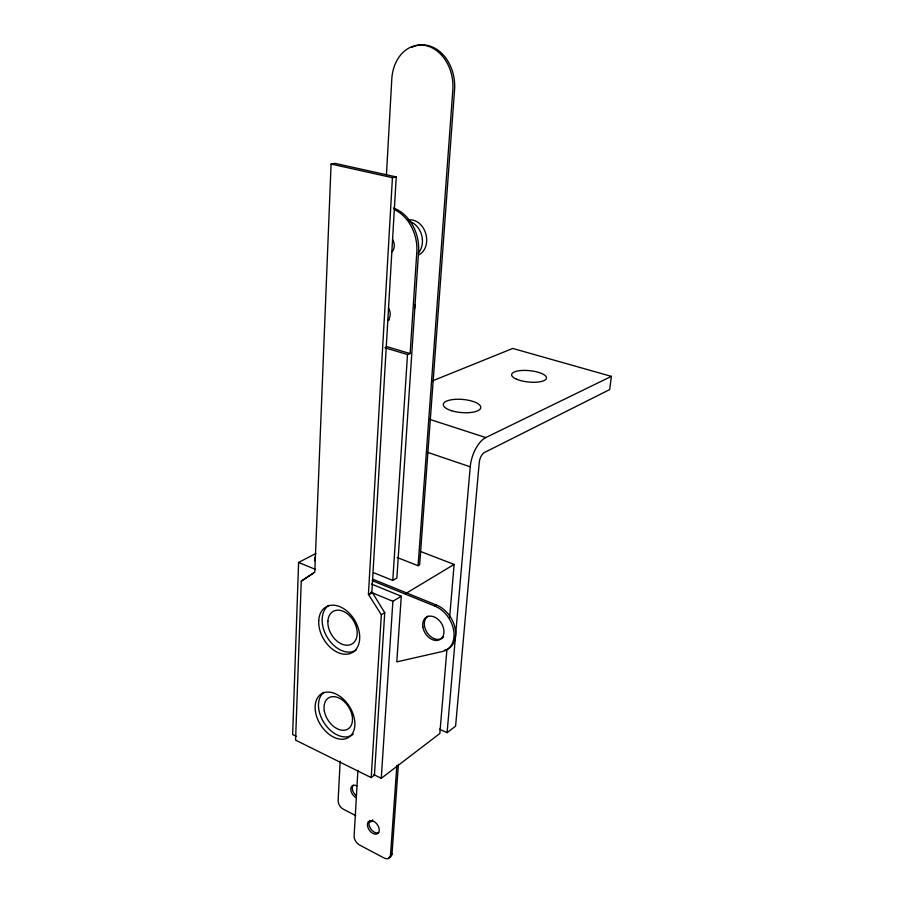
<?xml version="1.0" encoding="UTF-8"?>
<svg xmlns="http://www.w3.org/2000/svg" width="904" height="904" viewBox="0 0 904 904"><rect width="100%" height="100%" fill="white"/><g stroke="black" fill="none" stroke-linecap="round" stroke-linejoin="round"><path stroke-width="1.36" d="M315.88 553.508L298.602 562.435L292.636 734.534L296.433 736.41M396.246 176.924L335 163.375L331.09 164.042L314.773 572.175L301.258 581.136L295.574 740.127L371.205 777.621L374.448 775.169L384.731 612.72L372.403 592.583L368.425 594.357L392.438 177.659L396.246 176.924L371.849 592.357M314.547 560.842L314.694 557.271M340.164 761.202L338.141 800.56A7.187 4.622 55.9 0 0 343.373 809.227L355.735 815.611M386.437 174.856L391.794 79.089A39.188 30.499 83.4 0 1 424.835 45.392A39.188 30.499 83.4 0 1 452.836 89.937L418.077 565.701L397.138 557.508M357.894 770.355L354.119 836.008A7.481 4.78 54.9 0 0 359.555 845.025L384.143 858.032A7.594 4.882 54.1 0 0 390.505 855.161L392.008 853.884L398.393 764.343M371.205 777.621L381.341 614.776L368.425 594.357M373.375 572.616L392.777 580.424L407.512 354.537L410.111 353.588L416.823 251.911A37.561 28.894 75 0 0 394.212 209.502M373.668 774.558L381.262 778.31L392.89 601.273L401.274 596.233L396.788 661.864L442.7 651.434A25.335 18.385 57.9 0 0 453.684 630.382A25.335 18.385 57.9 0 0 435.039 606.177L372.245 580.662M390.505 855.161L396.845 765.53M446.915 649.66L439.819 733.517L381.262 778.31M449.627 617.522L454.124 564.412L420.19 551.361M447.096 732.692L470.238 466.826A24.193 11.662 -71.5 0 1 485.776 437.57L611.364 376.369L609.68 389.579L484.408 452.52A8.057 3.887 -71.5 0 0 479.278 462.215L455.593 726.149L447.096 732.692L439.468 729.189M418.371 253.109C426.722 243.052 421.614 224.813 408.868 221.209M313.439 573.147L301.258 581.136M435.039 606.177L436.666 605.138A25.301 18.374 57.8 0 1 455.288 629.308A25.301 18.374 57.8 0 1 444.305 650.338M381.341 614.776L384.731 612.72M405.32 593.792L454.124 564.412M392.777 580.424L396.856 578.051L418.586 251.436A37.493 28.871 75 0 0 393.443 208.056M418.077 565.701L419.637 564.797L454.565 89.745A39.121 30.465 83.5 0 0 411.761 47.37M368.968 594.583L372.403 592.583M431.92 381.104L512.76 348.447L611.364 376.369M331.09 164.042L392.438 177.659M386.211 346.447L410.111 353.588M384.912 347.78L407.512 354.537M429.434 419.264L485.776 437.57M426.507 451.966L470.238 466.826M372.629 579.159L436.666 605.138M371.51 584.074L401.274 596.233M298.602 562.435L315.394 569.362M370.934 592.233L392.89 601.273M407.84 220.101A18.329 14.306 75.4 0 1 425.648 233.255A18.329 14.306 75.4 0 1 418.676 254.951M353.283 734.127A25.594 17.097 57.9 0 1 324.931 724.115A25.594 17.097 57.9 0 1 323.994 692.249M356.097 650.191A26.25 18.159 60 0 1 327.361 637.546A26.25 18.159 60 0 1 328.785 605.386M392.008 853.884A7.582 4.882 54.1 0 1 388.663 857.523M443.638 636.755A13.074 9.492 57.9 0 1 427.784 633.546A13.074 9.492 57.9 0 1 428.055 616.121M389.511 319.62A9.051 6.927 71.7 0 1 387.952 320.558M378.753 832.618A7.56 4.893 54.8 0 1 370.956 829.115A7.56 4.893 54.8 0 1 369.939 820.493M388.471 307.948A9.063 6.927 71.6 0 1 387.759 320.197M392.505 239.3A9.311 7.164 75 0 1 391.76 252.046M414.71 304.467A8.848 6.87 71.9 0 1 414.416 308.852M372.448 820.538A7.266 4.712 55.2 0 1 371.216 820.866M356.108 795.599A7.255 4.735 55.9 0 1 353.193 785.214M372.617 819.849A7.277 4.712 55.2 0 1 368.335 821.917M356.063 797.678A7.266 4.735 55.9 0 1 350.775 788.909A7.266 4.735 55.9 0 1 356.741 785.836M318.728 620.539A26.329 18.17 60 0 0 348.255 654.033A26.329 18.17 60 0 0 350.605 614.607A26.329 18.17 60 0 0 318.728 620.539M315.496 711.866A25.674 17.097 58 0 0 348.13 737.732A25.674 17.097 58 0 0 341.384 697.425A25.674 17.097 58 0 0 315.496 711.866M327.881 621.229A18.803 13.006 60 0 0 349.034 645.072A18.803 13.006 60 0 0 350.662 616.856A18.803 13.006 60 0 0 327.881 621.229M324.31 710.804A18.34 12.249 57.9 0 0 347.678 729.189A18.34 12.249 57.9 0 0 342.786 700.363A18.34 12.249 57.9 0 0 324.31 710.804M422.846 626.89A13.085 9.503 57.9 0 0 440.135 639.467A13.085 9.503 57.9 0 0 437.005 618.505A13.085 9.503 57.9 0 0 422.846 626.89M367.532 825.985A7.571 4.893 54.8 0 0 377.228 833.861A7.571 4.893 54.8 0 0 375.262 822.324A7.571 4.893 54.8 0 0 367.532 825.985M516.512 379.194A17.504 5.706 5.7 0 0 545.813 379.431A17.504 5.706 5.7 0 0 524.862 370.403A17.504 5.706 5.7 0 0 516.512 379.194M451.672 410.744A18.814 6.599 4.8 0 0 480.77 407.783A18.814 6.599 4.8 0 0 453.718 399.455A18.814 6.599 4.8 0 0 451.672 410.744"/></g></svg>
